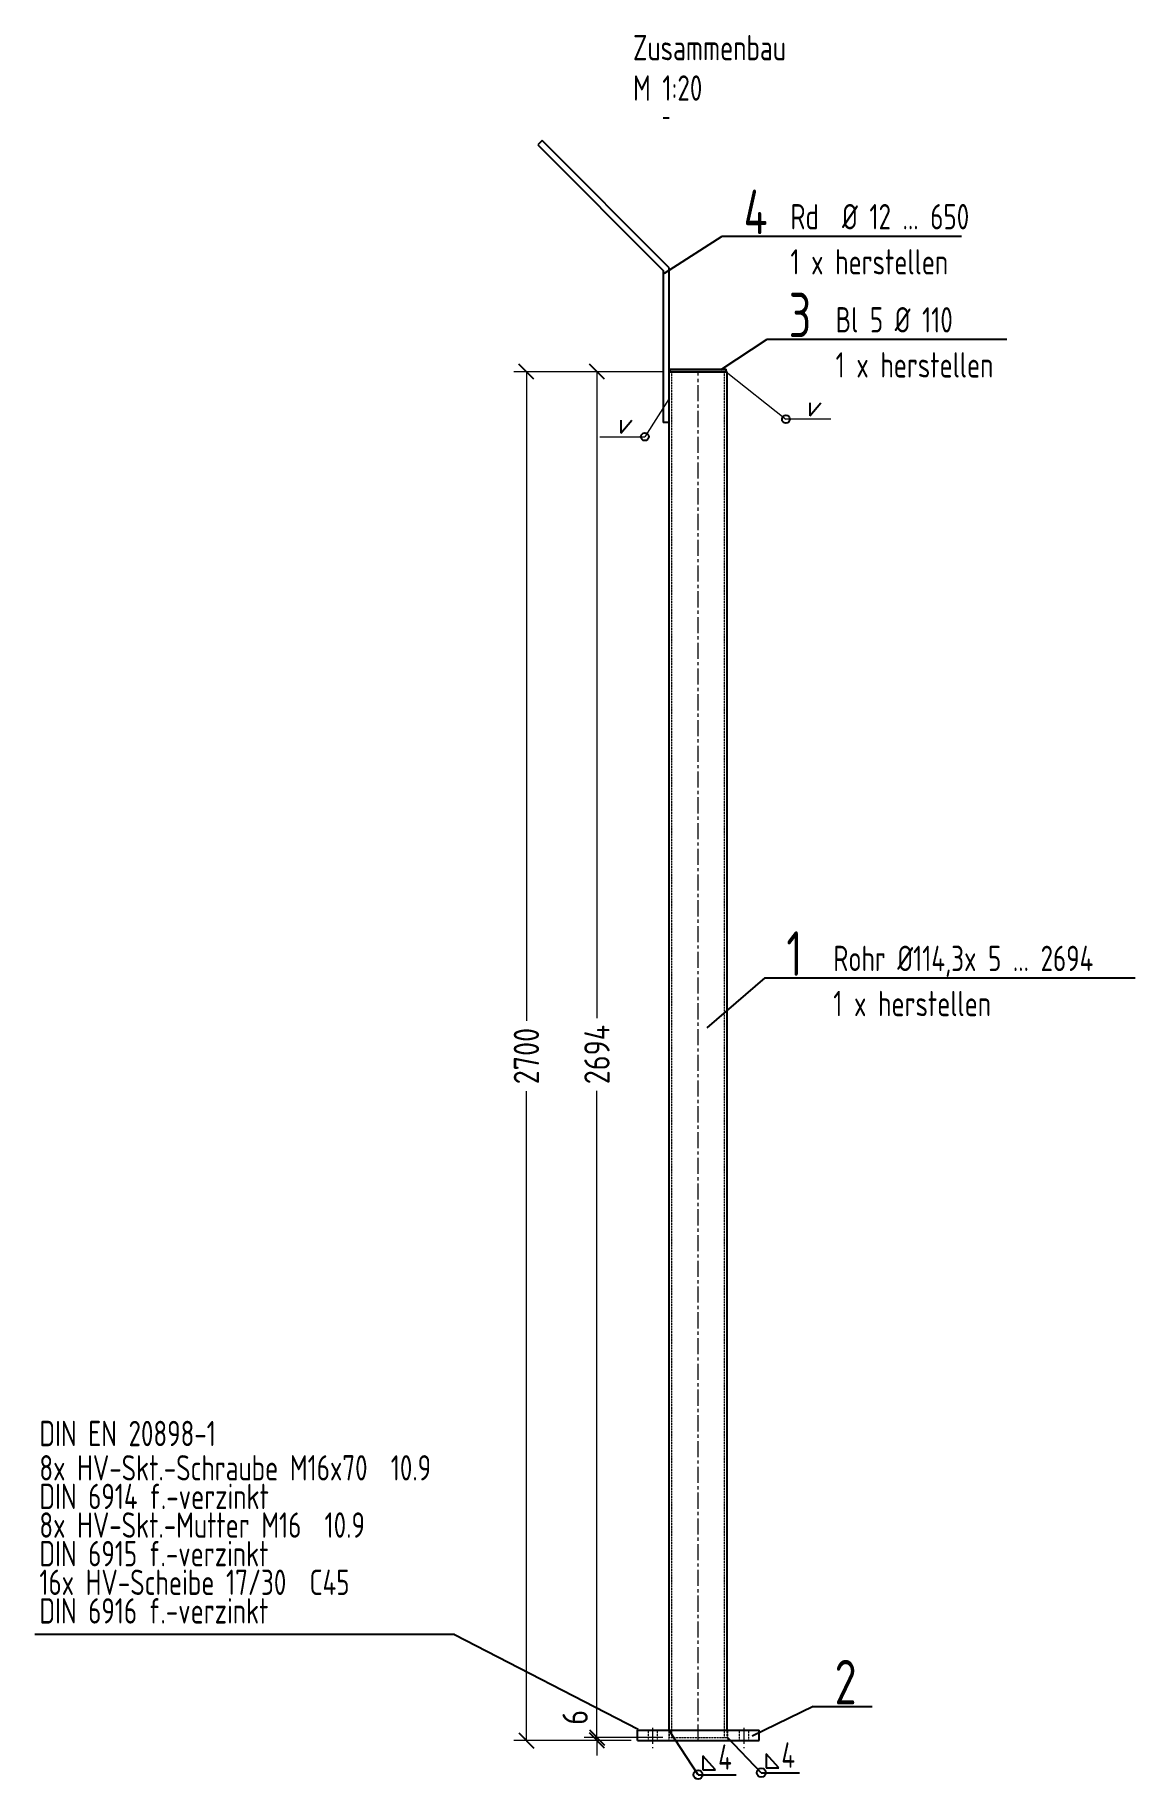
# Model space of a CAD drawing. Header units: millimetres. Extents: x 13748 to 74527, y 9979 to 22406.
# Drawn here: x 63176 to 65347, y 9979 to 13420 of the extents above.
import ezdxf

# ---------------------------------------------------------------- set-up
doc = ezdxf.new("R2010")
doc.units = ezdxf.units.MM
doc.header["$PDMODE"] = 3
doc.linetypes.add('GESTRICHELT', pattern=[0.75, 0.5, -0.25])
doc.linetypes.add('MITTE', pattern=[50.8, 31.75, -6.35, 6.35, -6.35])
for name, color, linetype, lineweight in [('10_30_Antennentraeger', 6, 'Continuous', 25), ('10_30_Antennentraeger_VDK', 16, 'GESTRICHELT', 18), ('10_30_AntennentraegerAchse', 61, 'MITTE', 18), ('10_30_Bemassung_1', 7, 'Continuous', 25), ('10_30_Text_1', 7, 'Continuous', 25)]:
    doc.layers.add(name, color=color, linetype=linetype, lineweight=lineweight)
doc.styles.add('ISOCP', font='ISOCP', dxfattribs={"width": 0.9})
doc.dimstyles.new('020', dxfattribs={"dimscale": 20, "dimtxt": 2.5, "dimasz": 1.5, "dimexe": 1.25, "dimexo": 0.625, "dimtad": 0, "dimdec": 0, "dimtxsty": 'ISOCP', "dimblk": 'OBLIQUE', "dimcen": 2.5, "dimclrd": 256, "dimclre": 256, "dimclrt": 256, "dimadec": 0, "dimazin": 0, "dimtfac": 1, "dimtdec": 0, "dimtmove": 2, "dimatfit": 3, "dimfxl": 0, "dimlwd": 9, "dimlwe": 9, "dimarcsym": 0})

# ---------------------------------------------------------------- blocks, each defined once
blk = doc.blocks.new('_OBLIQUE')
at = {"color": 0, "linetype": 'ByBlock'}
blk.add_line((-0.5, -0.5), (0.5, 0.5), dxfattribs=at)
blk = doc.blocks.new('*D11')
at = {"layer": '10_30_Bemassung_1', "lineweight": 9}
for p, q in [((64417.6, 12755.5), (64260.3, 12755.5)), ((64285.3, 12755.5), (64285.3, 11480.1)), ((64285.3, 10061.5), (64285.3, 11336.8)), ((64415.5, 10061.5), (64260.3, 10061.5))]:
    blk.add_line(p, q, dxfattribs=at)
at = {"layer": 'Defpoints', "color": 0}
for p in [(64430.1, 12755.5), (64285.3, 10061.5), (64428, 10061.5)]:
    blk.add_point(p, dxfattribs=at)
at = {"layer": '10_30_Bemassung_1', "lineweight": 9, "xscale": 30, "yscale": 30, "zscale": 30}
for p, rotation in [((64285.3, 12755.5), 90), ((64285.3, 10061.5), 270)]:
    blk.add_blockref('_OBLIQUE', p, dxfattribs=dict(at, rotation=rotation))
at = {"layer": '10_30_Bemassung_1', "insert": (64285.3, 11408.5), "char_height": 50, "attachment_point": 5, "rotation": 90, "style": 'ISOCP'}
blk.add_mtext('2694', dxfattribs=at)
blk = doc.blocks.new('*D12')
at = {"layer": '10_30_Bemassung_1', "lineweight": 9}
for p, q in [((64417.6, 12755.5), (64121.1, 12755.5)), ((64146.1, 12755.5), (64146.1, 11474.8)), ((64146.1, 10055.5), (64146.1, 11336.1)), ((64352.6, 10055.5), (64121.1, 10055.5))]:
    blk.add_line(p, q, dxfattribs=at)
at = {"layer": 'Defpoints', "color": 0}
for p in [(64146.1, 12755.5), (64430.1, 12755.5), (64365.1, 10055.5)]:
    blk.add_point(p, dxfattribs=at)
at = {"layer": '10_30_Bemassung_1', "lineweight": 9, "xscale": 30, "yscale": 30, "zscale": 30}
for p, rotation in [((64146.1, 12755.5), 90), ((64146.1, 10055.5), 270)]:
    blk.add_blockref('_OBLIQUE', p, dxfattribs=dict(at, rotation=rotation))
at = {"layer": '10_30_Bemassung_1', "insert": (64146.1, 11405.5), "char_height": 50, "attachment_point": 5, "rotation": 90, "style": 'ISOCP'}
blk.add_mtext('2700', dxfattribs=at)
blk = doc.blocks.new('*D13')
at = {"layer": '10_30_Bemassung_1', "lineweight": 9}
for p, q in [((64285.3, 10061.5), (64285.3, 10091.5)), ((64415.5, 10061.5), (64260.3, 10061.5)), ((64322.6, 10055.5), (64260.3, 10055.5)), ((64285.3, 10055.5), (64285.3, 10061.5)), ((64285.3, 10055.5), (64285.3, 10025.5))]:
    blk.add_line(p, q, dxfattribs=at)
at = {"layer": 'Defpoints', "color": 0}
for p in [(64285.3, 10061.5), (64335.1, 10055.5), (64428, 10061.5)]:
    blk.add_point(p, dxfattribs=at)
at = {"layer": '10_30_Bemassung_1', "lineweight": 9, "xscale": 30, "yscale": 30, "zscale": 30}
for p, rotation in [((64285.3, 10061.5), 270), ((64285.3, 10055.5), 90)]:
    blk.add_blockref('_OBLIQUE', p, dxfattribs=dict(at, rotation=rotation))
at = {"layer": '10_30_Bemassung_1', "insert": (64242.3, 10101.1), "char_height": 50, "attachment_point": 5, "rotation": 90, "style": 'ISOCP'}
blk.add_mtext('6', dxfattribs=at)

msp = doc.modelspace()

# ---------------------------------------------------------------- linework, layer by layer
at = {"linetype": 'Continuous', "lineweight": -3}
for p, q in [((64418.8, 12949.9), (64532.1, 13022.9)), ((64530.5, 12759.8), (64621.2, 12819.6))]:
    msp.add_line(p, q, dxfattribs=at)
at = {"layer": '10_30_Antennentraeger'}
for p, q in [((64428, 13255.5), (64416, 13255.5)), ((64177, 13211.4), (64168.5, 13203)), ((64168.5, 13203), (64416, 12955.5)), ((64428, 12960.4), (64177, 13211.4)), ((64416, 12955.5), (64416, 12655.5)), ((64428, 12655.5), (64428, 12960.4)), ((64428, 10075.5), (64428, 12755.5)), ((64428, 12755.5), (64542.3, 12755.5)), ((64430.1, 12760.5), (64540.1, 12760.5)), ((64430.1, 12755.5), (64430.1, 12760.5)), ((64540.1, 12755.5), (64540.1, 12760.5)), ((64542.3, 10075.5), (64542.3, 12755.5)), ((64428, 12655.5), (64416, 12655.5)), ((64365.1, 10075.5), (64605.1, 10075.5)), ((64365.1, 10055.5), (64365.1, 10075.5)), ((64365.1, 10055.5), (64605.1, 10055.5)), ((64605.1, 10055.5), (64605.1, 10075.5))]:
    msp.add_line(p, q, dxfattribs=at)
at = {"layer": '10_30_Antennentraeger_VDK'}
for p, q in [((64433, 10061.5), (64433, 12755.5)), ((64537.3, 10061.5), (64537.3, 12755.5)), ((64386.1, 10075.5), (64386.1, 10055.5)), ((64404.1, 10075.5), (64404.1, 10055.5)), ((64427.1, 10075.5), (64427.1, 10055.5)), ((64428, 10075.5), (64428, 10061.5)), ((64428, 10061.5), (64542.3, 10061.5)), ((64542.3, 10061.5), (64542.3, 10075.5)), ((64543.1, 10075.5), (64543.1, 10055.5)), ((64566.1, 10075.5), (64566.1, 10055.5)), ((64584.1, 10075.5), (64584.1, 10055.5))]:
    msp.add_line(p, q, dxfattribs=at)
at = {"layer": '10_30_AntennentraegerAchse'}
for p, q in [((64485.1, 10055.5), (64485.1, 12755.5)), ((64395.1, 10080.5), (64395.1, 10040.5)), ((64575.1, 10080.5), (64575.1, 10040.5))]:
    msp.add_line(p, q, dxfattribs=at)
at = {"layer": '10_30_Bemassung_1'}
for p, q in [((64542.3, 12755.5), (64428, 12755.5)), ((64484.9, 9988), (64428, 10075.4)), ((64609.6, 9991.9), (64542.8, 10061)), ((64519.2, 9997.8), (64494.2, 10025)), ((64494.2, 10025), (64494.2, 9997.8)), ((64643.9, 10001.7), (64618.9, 10028.9)), ((64618.9, 10028.9), (64618.9, 10001.7)), ((64484.9, 9988), (64560.2, 9988)), ((64494.2, 9997.8), (64519.2, 9997.8)), ((64609.6, 9991.9), (64684.9, 9991.9)), ((64618.9, 10001.7), (64643.9, 10001.7))]:
    msp.add_line(p, q, dxfattribs=at)
for centre in [(64484.9, 9988), (64609.6, 9991.9)]:
    msp.add_circle(centre, 8.77, dxfattribs=at)
at = {"layer": '10_30_Text_1'}
for p, q in [((64532.1, 13022.9), (65004.8, 13022.9)), ((64621.2, 12819.6), (65094, 12819.6)), ((64705.1, 12694.3), (64705.1, 12668.6)), ((64705.1, 12668.6), (64727.3, 12694.3)), ((64332.2, 12659.7), (64332.2, 12634)), ((64332.2, 12634), (64354.4, 12659.7)), ((64616.7, 11559.8), (64502.1, 11461.3)), ((64616.7, 11559.8), (65347.3, 11559.8)), ((64004.4, 10264.7), (63176.2, 10264.7)), ((64004.4, 10264.7), (64366.9, 10078)), ((64711.8, 10122.7), (64591.8, 10063.7)), ((64711.8, 10122.7), (64828.6, 10122.7))]:
    msp.add_line(p, q, dxfattribs=at)
at = {"layer": '10_30_Text_1', "lineweight": 9}
for p, q in [((64540.1, 12755.5), (64658.2, 12661.8)), ((64428, 12702.5), (64379.7, 12627.2)), ((64746.8, 12661.8), (64658.2, 12661.8)), ((64291.1, 12627.2), (64379.7, 12627.2))]:
    msp.add_line(p, q, dxfattribs=at)
at = {"layer": '10_30_Text_1'}
for centre in [(64658.2, 12661.8), (64379.7, 12627.2)]:
    msp.add_circle(centre, 7.68, dxfattribs=at)

# ---------------------------------------------------------------- texts
at = {"layer": '10_30_Bemassung_1', "style": 'ISOCP', "width": 0.8}
for p in [(64524.5, 9997.7), (64649.2, 10001.6)]:
    msp.add_text('4', height=50, dxfattribs=at).set_placement(p)
at = {"layer": '10_30_Text_1', "style": 'ISOCP', "width": 0.8}
for s, height, p in [('Zusammenbau', 50, (64356.5, 13369.8)), ('M 1:20', 50, (64356.5, 13290.1)), ('4', 88, (64574.6, 13026.7)), ('Rd  %%C 12 ... 650', 50, (64667.1, 13036.3)), ('1 x herstellen', 50, (64667.1, 12947.3)), ('3', 88, (64663.8, 12823.4)), ('Bl 5 %%C 110', 50, (64756.3, 12832.9)), ('1 x herstellen', 50, (64756.3, 12744)), ('1', 88, (64659.2, 11563.6)), ('Rohr %%C114,3x 5 ... 2694', 50, (64751.7, 11573.2)), ('1 x herstellen', 50, (64751.7, 11484.2)), ('DIN EN 20898-1', 50, (63185.1, 10636)), ('8x HV-Skt.-Schraube M16x70  10.9', 50, (63185.1, 10568.3)), ('DIN 6914 f.-verzinkt', 50, (63185.1, 10511.9)), ('8x HV-Skt.-Mutter M16  10.9', 50, (63185.1, 10455.4)), ('DIN 6915 f.-verzinkt', 50, (63185.1, 10399)), ('16x HV-Scheibe 17/30  C45', 50, (63185.1, 10342.5)), ('DIN 6916 f.-verzinkt', 50, (63185.1, 10286.1)), ('2', 88, (64754.4, 10126.5))]:
    msp.add_text(s, height=height, dxfattribs=at).set_placement(p)

# ---------------------------------------------------------------- dimensions: what is measured, and where the dimension line sits
at = {"layer": '10_30_Bemassung_1'}
for base, p1, p2, picture, middle in [((64146.1, 12755.5), (64365.1, 10055.5), (64430.1, 12755.5), '*D12', (64146.1, 11405.5)), ((64285.3, 10061.5), (64430.1, 12755.5), (64428, 10061.5), '*D11', (64285.3, 11408.5))]:
    dim = msp.add_linear_dim(base=base, p1=p1, p2=p2, angle=90, dimstyle='020', dxfattribs=at)
    dim.commit()
    dim.dimension.update_dxf_attribs({"geometry": picture, "text_midpoint": middle})
dim = msp.add_linear_dim(base=(64285.3, 10061.5), p1=(64335.1, 10055.5), p2=(64428, 10061.5), angle=90, dimstyle='020', dxfattribs=at)
dim.commit()
dim.dimension.update_dxf_attribs({"geometry": '*D13', "text_midpoint": (64242.3, 10101.1), "dimtype": 160})

doc.saveas('drawing.dxf')
